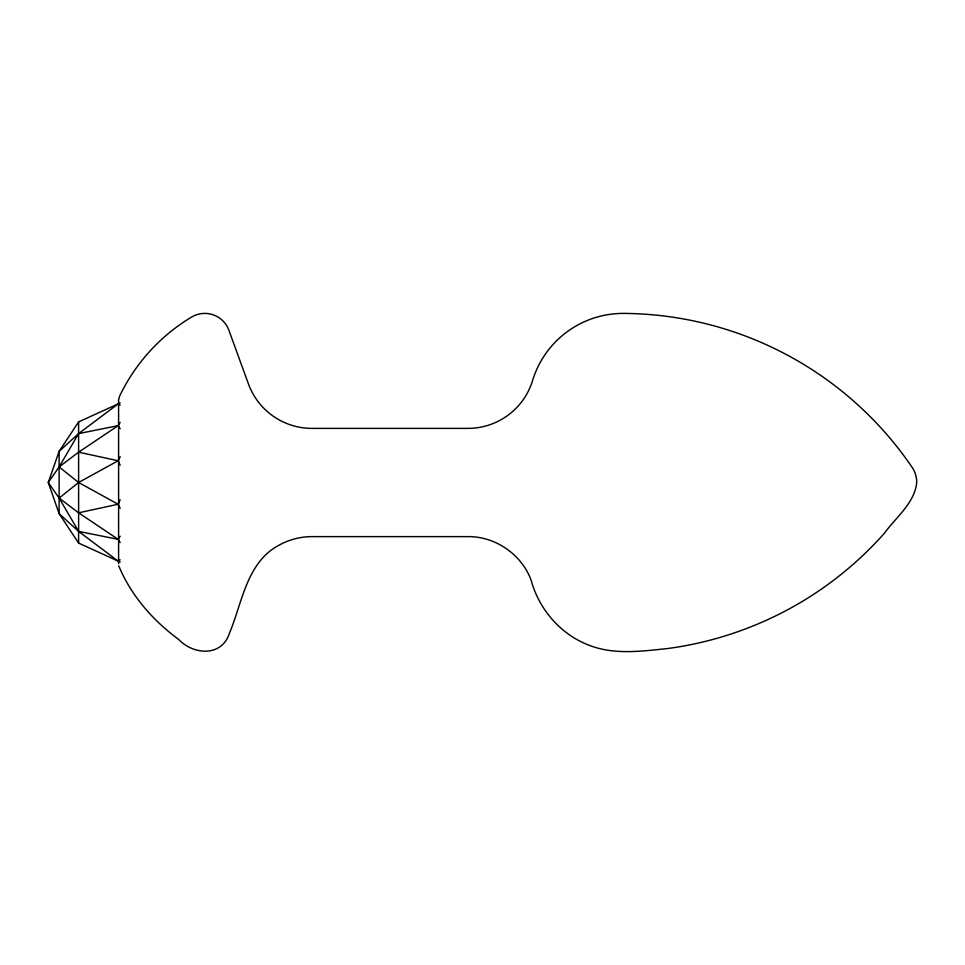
<?xml version="1.0" encoding="UTF-8"?>
<svg xmlns="http://www.w3.org/2000/svg" width="965" height="965" viewBox="0 0 965 965"><rect width="100%" height="100%" fill="white"/><g stroke="black" fill="none" stroke-linecap="round" stroke-linejoin="round"><path stroke-width="1.45" d="M120.203 456.698L118.128 460.739L78.611 482.5L59.118 498.073L78.611 531.401L118.128 561.099L120.142 559.821M120.142 422.465L118.128 425.661L78.611 452.199L59.118 466.927L48.25 482.5L59.118 513.645L78.611 543.09L120.203 562.052M120.203 536.25L118.128 539.339L78.611 531.401L59.118 513.645L59.118 451.355L78.611 421.91L120.203 402.948M120.142 405.179L118.128 403.901L78.611 433.599L59.118 451.355L48.25 482.5L59.118 498.073L78.611 512.801L118.128 504.261A44.052 38.6 -90 0 0 120.106 499.774M78.611 452.199L118.128 460.739A44.052 38.6 90 0 1 120.106 465.227M78.611 512.801L118.128 539.339L120.142 542.535M120.203 428.75L118.128 425.661L78.611 433.599L59.118 466.927L78.611 482.5L118.128 504.261L120.203 508.302M118.779 565.9C130.987 595.477 153.049 620.64 178.73 639.493C193.796 655.259 222.034 656.912 229.501 633.076C242.119 603.197 246.642 562.318 278.74 545.346C288.825 539.676 300.368 536.624 311.948 536.612L467.965 536.612C495.347 536.311 521.631 554.429 531.1 580.122C538.94 609.156 560.424 634.234 588.65 645.078C613.523 655.042 640.844 651.327 666.731 648.649C723.412 641.291 778.176 619.844 824.773 586.744C846.607 571.232 866.654 553.235 884.435 533.211C895.906 517.228 914.615 503.175 916.75 482.5A27.056 27.056 0 0 0 912.07 467.277A351.73 351.73 0 0 0 623.909 313.408A94.691 94.691 0 0 0 532.608 380.475A67.634 67.634 0 0 1 467.916 428.388L311.972 428.388A67.634 67.634 0 0 1 248.415 383.877L228.91 330.295A25.681 25.681 0 0 0 191.565 317.063A185.557 185.557 0 0 0 119.95 395.445A13.522 13.522 0 0 0 118.599 401.331L118.599 563.669M78.611 421.91L78.611 543.09"/></g></svg>
